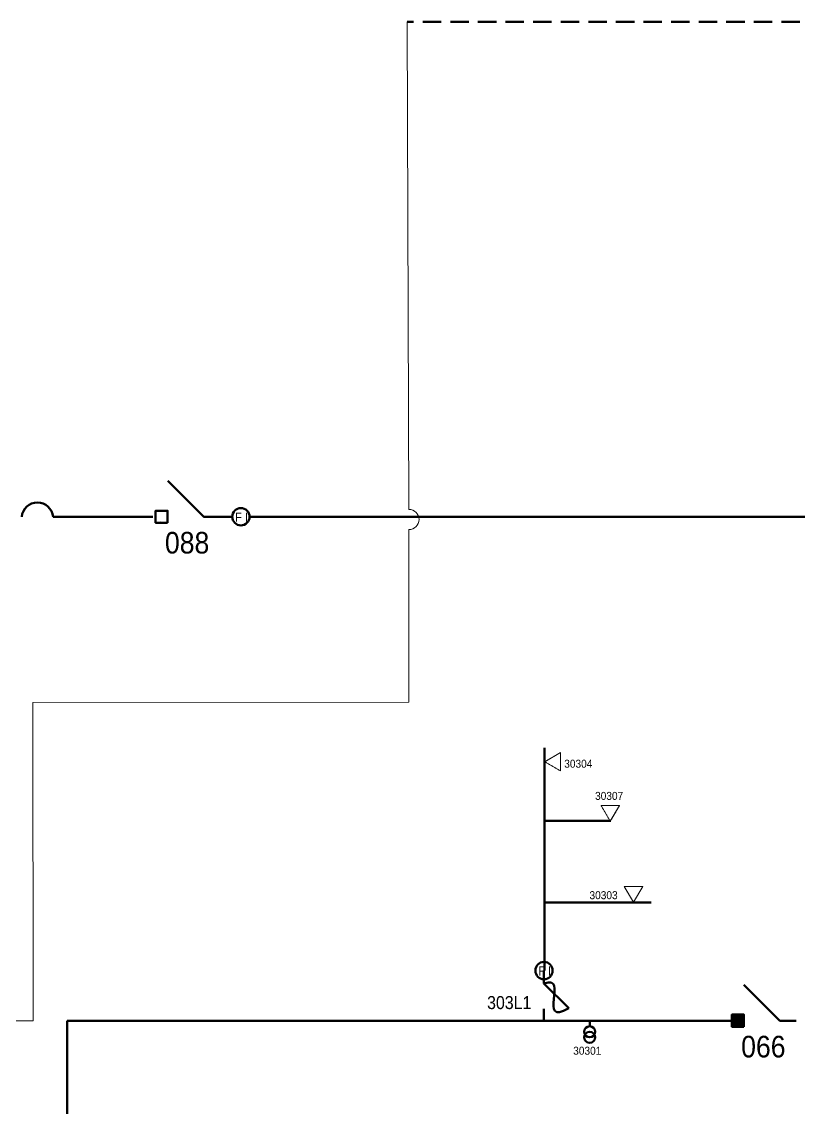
# Model space of a CAD drawing. Header units: metres. Extents: x 65984 to 144644, y -19036 to 23726.
# Drawn here: x 112034 to 112393, y 21496 to 21999 of the extents above; entities that cross this region are included whole.
import ezdxf
from ezdxf.enums import TextEntityAlignment as Align

# ---------------------------------------------------------------- set-up
doc = ezdxf.new("R2010")
doc.units = ezdxf.units.M
doc.header["$MEASUREMENT"] = 0
doc.linetypes.add('DGN Style 3', pattern=[0.013877, 0, -0.013877])
doc.linetypes.add('HIDDEN2', pattern=[2381.25, 1587.5, -793.75])
doc.layers.get('0').update_dxf_attribs({"color": 95, "lineweight": 40})
for name, color, linetype, lineweight in [('ABS', 7, 'Continuous', 40), ('ABS NUMBER', 112, 'Continuous', 30), ('d_fco', 5, 'Continuous', 40), ('d_fco text', 95, 'Continuous', 40), ('d_oh branch', 94, 'Continuous', 40), ('d_tf', 1, 'Continuous', 40), ('d_tf no', 6, 'Continuous', 40), ('d_tf_200', 1, 'Continuous', 40), ('d_ug cable', 95, 'Continuous', 40), ('d_ug main line', 95, 'Continuous', 40), ('EARTH FAULT INDICATOR', 95, 'Continuous', 40), ('FDR  2  19', 172, 'Continuous', 40), ('O H MAIN FEEDER', 4, 'Continuous', 100)]:
    doc.layers.add(name, color=color, linetype=linetype, lineweight=lineweight)
doc.styles.add('Style-Andalus', font='andlso.ttf')
doc.styles.add('Style-Arial', font='arial.ttf')
doc.styles.add('Style-msdefault', font='msdefault.shx')

# ---------------------------------------------------------------- blocks, each defined once
blk = doc.blocks.new('TFU_15')
at = {"layer": 'd_tf_200', "color": 194, "linetype": 'Continuous', "lineweight": 53}
blk.add_line((0, 10), (0, 0), dxfattribs=at)
at = {"layer": 'd_tf_200', "color": 194, "linetype": 'Continuous', "lineweight": 53, "extrusion": (0, 0, -1)}
for centre in [(0, 30), (0, 20)]:
    blk.add_circle(centre, 10, dxfattribs=at)
blk = doc.blocks.new('ABS2_1_1')
at = {"color": 0, "linetype": 'ByBlock', "lineweight": -2, "ltscale": 500}
for q in [(-29900, 43500), (0, 0)]:
    blk.add_line((0, 13600), q, dxfattribs=at)
at = {"color": 0, "linetype": 'ByBlock', "lineweight": -2, "ltscale": 500, "flags": 128}
for points in [[(5000, 43600), (-5000, 43600), (-5000, 53600), (5000, 53600)], [(3791, 49653), (3791, 49653), (3791, 49653)]]:
    blk.add_lwpolyline(points, close=True, dxfattribs=at)
at = {"color": 0, "linetype": 'ByBlock', "lineweight": -2, "ltscale": 500}
for points in [[(5000, 43600), (-5000, 43600), (5000, 53600), (-5000, 53600)], [(3791, 49653), (3791, 49653), (3791, 49653)]]:
    blk.add_solid(points, dxfattribs=at)
blk = doc.blocks.new('*U694')
at = {"layer": 'd_fco', "color": 194, "linetype": 'Continuous', "lineweight": 100}
blk.add_line((-4.6, 4.21), (-10.13, 4.21), dxfattribs=at)
at = {"layer": 'd_fco', "color": 194, "linetype": 'Continuous', "lineweight": 100, "flags": 128}
blk.add_lwpolyline([(13.02, 4.21), (7.07, 4.21), (-4.4, -7.26)], dxfattribs=at)
at = {"layer": 'd_fco', "color": 194, "linetype": 'Continuous', "lineweight": 100}
blk.add_open_spline([(-4.4, -7.26), (-13, 7.69), (11.58, -7.67), (7.07, 4.21)], degree=3, dxfattribs=at)
blk = doc.blocks.new('*U906')
at = {"layer": 'EARTH FAULT INDICATOR', "color": 2, "linetype": 'Continuous', "lineweight": 100}
blk.add_circle((0.02, 0.13), 4, dxfattribs=at)
at = {"layer": 'EARTH FAULT INDICATOR', "color": 2, "lineweight": 140, "style": 'Style-Andalus', "width": 0.9}
blk.add_text('F I', height=4.234, dxfattribs=at).set_placement((-2.61, 2.11), align=Align.TOP_LEFT)
blk = doc.blocks.new('TRA1_626')
at = {"layer": 'd_tf', "color": 194, "linetype": 'Continuous', "lineweight": 0, "ltscale": 0.000426762, "flags": 128}
blk.add_lwpolyline([(10, -17), (0, 0), (-10, -17)], close=True, dxfattribs=at)
blk = doc.blocks.new('TRA1_625')
at = {"layer": 'd_tf', "color": 194, "linetype": 'Continuous', "lineweight": 0, "ltscale": 0.000426762, "xscale": 1.000046566207833, "yscale": 1.000046566207833, "zscale": 1.000046566207833, "rotation": 180}
blk.add_blockref('TRA1_626', (0, 0), dxfattribs=at)
blk = doc.blocks.new('TFU_169')
at = {"layer": 'd_ug cable', "color": 11, "linetype": 'DGN Style 3', "lineweight": 13}
blk.add_line((0, 10), (0, 0), dxfattribs=at)
for centre in [(0, 30), (0, 20)]:
    blk.add_circle(centre, 10, dxfattribs=at)
blk = doc.blocks.new('*U3436')
at = {"layer": 'd_ug cable', "color": 11, "linetype": 'DGN Style 3', "lineweight": 13}
blk.add_line((-4.6, 4.21), (-10.13, 4.21), dxfattribs=at)
at = {"layer": 'd_ug cable', "color": 11, "linetype": 'DGN Style 3', "lineweight": 13, "flags": 128}
blk.add_lwpolyline([(13.02, 4.21), (7.07, 4.21), (-4.4, -7.26)], dxfattribs=at)
at = {"layer": 'd_ug cable', "color": 11, "linetype": 'DGN Style 3', "lineweight": 13}
blk.add_open_spline([(-4.4, -7.26), (-13, 7.69), (11.58, -7.67), (7.07, 4.21)], degree=3, dxfattribs=at)
blk = doc.blocks.new('*U3437')
at = {"layer": 'd_ug cable', "color": 11, "linetype": 'DGN Style 3', "lineweight": 13}
blk.add_circle((0.02, 0.13), 4, dxfattribs=at)
at = {"layer": 'd_ug cable', "color": 11, "linetype": 'DGN Style 3', "lineweight": 13, "style": 'Style-Andalus', "width": 0.9}
blk.add_text('F I', height=4.234, dxfattribs=at).set_placement((-2.61, 2.11), align=Align.TOP_LEFT)
blk = doc.blocks.new('TRA1_1446')
at = {"layer": 'd_ug cable', "color": 11, "linetype": 'DGN Style 3', "lineweight": 13, "flags": 128}
blk.add_lwpolyline([(10, -17), (0, 0), (-10, -17)], close=True, dxfattribs=at)
blk = doc.blocks.new('TRA1_1445')
at = {"layer": 'd_ug cable', "color": 11, "linetype": 'DGN Style 3', "lineweight": 13, "xscale": 1.000046566207833, "yscale": 1.000046566207833, "zscale": 1.000046566207833, "rotation": 180}
blk.add_blockref('TRA1_1446', (0, 0), dxfattribs=at)
blk = doc.blocks.new('TFU_170')
at = {"layer": 'd_ug cable', "color": 214, "linetype": 'DGN Style 3', "lineweight": 13}
blk.add_line((0, 10), (0, 0), dxfattribs=at)
for centre in [(0, 30), (0, 20)]:
    blk.add_circle(centre, 10, dxfattribs=at)
blk = doc.blocks.new('*U3442')
at = {"layer": 'd_ug cable', "color": 214, "linetype": 'DGN Style 3', "lineweight": 13}
blk.add_line((-4.6, 4.21), (-10.13, 4.21), dxfattribs=at)
at = {"layer": 'd_ug cable', "color": 214, "linetype": 'DGN Style 3', "lineweight": 13, "flags": 128}
blk.add_lwpolyline([(13.02, 4.21), (7.07, 4.21), (-4.4, -7.26)], dxfattribs=at)
at = {"layer": 'd_ug cable', "color": 214, "linetype": 'DGN Style 3', "lineweight": 13}
blk.add_open_spline([(-4.4, -7.26), (-13, 7.69), (11.58, -7.67), (7.07, 4.21)], degree=3, dxfattribs=at)
blk = doc.blocks.new('*U3443')
at = {"layer": 'd_ug cable', "color": 214, "linetype": 'DGN Style 3', "lineweight": 13}
blk.add_circle((0.02, 0.13), 4, dxfattribs=at)
at = {"layer": 'd_ug cable', "color": 214, "linetype": 'DGN Style 3', "lineweight": 13, "style": 'Style-Andalus', "width": 0.9}
blk.add_text('F I', height=4.234, dxfattribs=at).set_placement((-2.61, 2.11), align=Align.TOP_LEFT)
blk = doc.blocks.new('TRA1_1448')
at = {"layer": 'd_ug cable', "color": 214, "linetype": 'DGN Style 3', "lineweight": 13, "flags": 128}
blk.add_lwpolyline([(10, -17), (0, 0), (-10, -17)], close=True, dxfattribs=at)
blk = doc.blocks.new('TRA1_1447')
at = {"layer": 'd_ug cable', "color": 214, "linetype": 'DGN Style 3', "lineweight": 13, "xscale": 1.000046566207833, "yscale": 1.000046566207833, "zscale": 1.000046566207833, "rotation": 180}
blk.add_blockref('TRA1_1448', (0, 0), dxfattribs=at)
blk = doc.blocks.new('TFU_171')
at = {"layer": 'd_ug cable', "color": 231, "linetype": 'DGN Style 3', "lineweight": 13}
blk.add_line((0, 10), (0, 0), dxfattribs=at)
for centre in [(0, 30), (0, 20)]:
    blk.add_circle(centre, 10, dxfattribs=at)
blk = doc.blocks.new('*U3447')
at = {"layer": 'd_ug cable', "color": 231, "linetype": 'DGN Style 3', "lineweight": 13}
blk.add_line((-4.6, 4.21), (-10.13, 4.21), dxfattribs=at)
at = {"layer": 'd_ug cable', "color": 231, "linetype": 'DGN Style 3', "lineweight": 13, "flags": 128}
blk.add_lwpolyline([(13.02, 4.21), (7.07, 4.21), (-4.4, -7.26)], dxfattribs=at)
at = {"layer": 'd_ug cable', "color": 231, "linetype": 'DGN Style 3', "lineweight": 13}
blk.add_open_spline([(-4.4, -7.26), (-13, 7.69), (11.58, -7.67), (7.07, 4.21)], degree=3, dxfattribs=at)
blk = doc.blocks.new('*U3448')
at = {"layer": 'd_ug cable', "color": 231, "linetype": 'DGN Style 3', "lineweight": 13}
blk.add_circle((0.02, 0.13), 4, dxfattribs=at)
at = {"layer": 'd_ug cable', "color": 231, "linetype": 'DGN Style 3', "lineweight": 13, "style": 'Style-Andalus', "width": 0.9}
blk.add_text('F I', height=4.234, dxfattribs=at).set_placement((-2.61, 2.11), align=Align.TOP_LEFT)
blk = doc.blocks.new('TRA1_1450')
at = {"layer": 'd_ug cable', "color": 231, "linetype": 'DGN Style 3', "lineweight": 13, "flags": 128}
blk.add_lwpolyline([(10, -17), (0, 0), (-10, -17)], close=True, dxfattribs=at)
blk = doc.blocks.new('TRA1_1449')
at = {"layer": 'd_ug cable', "color": 231, "linetype": 'DGN Style 3', "lineweight": 13, "xscale": 1.000046566207833, "yscale": 1.000046566207833, "zscale": 1.000046566207833, "rotation": 180}
blk.add_blockref('TRA1_1450', (0, 0), dxfattribs=at)

msp = doc.modelspace()

# ---------------------------------------------------------------- linework, layer by layer
at = {"layer": 'ABS', "color": 7, "linetype": 'Continuous', "lineweight": 211, "ltscale": 0.829472, "flags": 128}
msp.add_lwpolyline([(112101.46, 21786.42), (112118.08, 21769.8), (112125.64, 21769.8)], dxfattribs=at)
at = {"layer": 'ABS', "color": 7, "linetype": 'Continuous', "lineweight": 211, "ltscale": 0.246588, "flags": 128}
for points in [[(112101.41, 21767.02), (112101.41, 21772.58), (112095.85, 21772.58), (112095.85, 21767.02)], [(112098.04, 21767.7), (112098.04, 21767.7), (112098.04, 21767.7)]]:
    msp.add_lwpolyline(points, close=True, dxfattribs=at)
at = {"layer": 'd_oh branch', "color": 194, "linetype": 'Continuous', "lineweight": 100}
for p, q in [((112275.62, 21559.96), (112275.62, 21663)), ((112275.62, 21629.2), (112306.31, 21629.2)), ((112275.62, 21591.51), (112324.93, 21591.51))]:
    msp.add_line(p, q, dxfattribs=at)
at = {"layer": 'd_ug cable', "color": 6, "linetype": 'Continuous', "lineweight": 13}
for p, q in [((112212.98, 21773.2), (112212.17, 21998.7)), ((112212.98, 21763.88), (112213, 21684.03)), ((112039.09, 21683.97), (112213, 21684.03)), ((112039.2, 21536.72), (112039.15, 21684)), ((112275.62, 21559.96), (112275.62, 21663)), ((112275.62, 21629.2), (112306.31, 21629.2)), ((112275.62, 21591.51), (112324.93, 21591.51)), ((112039.2, 21536.72), (111997.96, 21536.81)), ((112055, 21340.05), (112055, 21536.81))]:
    msp.add_line(p, q, dxfattribs=at)
at = {"layer": 'd_ug cable', "color": 11, "linetype": 'DGN Style 3', "lineweight": 13}
for p, q in [((112275.62, 21559.96), (112275.62, 21663)), ((112275.62, 21629.2), (112306.31, 21629.2)), ((112275.62, 21591.51), (112324.93, 21591.51))]:
    msp.add_line(p, q, dxfattribs=at)
at = {"layer": 'd_ug cable', "color": 214, "linetype": 'DGN Style 3', "lineweight": 13}
for p, q in [((112275.62, 21559.96), (112275.62, 21663)), ((112275.62, 21559.96), (112275.62, 21663)), ((112275.62, 21629.2), (112306.31, 21629.2)), ((112275.62, 21629.2), (112306.31, 21629.2)), ((112275.62, 21591.51), (112324.93, 21591.51)), ((112275.62, 21591.51), (112324.93, 21591.51))]:
    msp.add_line(p, q, dxfattribs=at)
at = {"layer": 'd_ug cable', "color": 231, "linetype": 'DGN Style 3', "lineweight": 13}
for p, q in [((112275.62, 21559.96), (112275.62, 21663)), ((112275.62, 21559.96), (112275.62, 21663)), ((112275.62, 21559.96), (112275.62, 21663)), ((112275.62, 21559.96), (112275.62, 21663)), ((112275.62, 21629.2), (112306.31, 21629.2)), ((112275.62, 21629.2), (112306.31, 21629.2)), ((112275.62, 21629.2), (112306.31, 21629.2)), ((112275.62, 21629.2), (112306.31, 21629.2)), ((112275.62, 21591.51), (112324.93, 21591.51)), ((112275.62, 21591.51), (112324.93, 21591.51)), ((112275.62, 21591.51), (112324.93, 21591.51)), ((112275.62, 21591.51), (112324.93, 21591.51))]:
    msp.add_line(p, q, dxfattribs=at)
at = {"layer": 'd_ug cable', "color": 6, "linetype": 'DGN Style 3', "lineweight": 13, "flags": 128}
msp.add_lwpolyline([(112362.28, 21536.81), (112055, 21536.81), (112055, 21536.81), (112055, 21536.81), (112055, 21536.81)], dxfattribs=at)
at = {"layer": 'd_ug cable', "color": 6, "linetype": 'Continuous', "lineweight": 13, "flags": 128}
msp.add_lwpolyline([(112362.28, 21536.81), (112055, 21536.81), (112055, 21536.81), (112055, 21536.81), (112055, 21536.81)], dxfattribs=at)
at = {"layer": 'd_ug cable', "color": 6, "linetype": 'Continuous', "lineweight": 13}
msp.add_arc((112212.98, 21768.54), 4.66, 270.0679, 89.9321, dxfattribs=at)
at = {"layer": 'd_ug main line', "color": 140, "linetype": 'HIDDEN2', "lineweight": 140, "ltscale": 0.005358}
msp.add_line((113325.14, 21998.7), (112212.17, 21998.7), dxfattribs=at)
at = {"layer": 'FDR  2  19', "color": 114, "linetype": 'Continuous', "flags": 128}
msp.add_lwpolyline([(112048.42, 21769.8), (112094.52, 21769.8)], dxfattribs=at)
at = {"layer": 'FDR  2  19', "color": 3, "linetype": 'Continuous', "flags": 128}
for points in [[(112120.12, 21769.8), (112131.27, 21769.8)], [(112139.27, 21769.8), (112200.13, 21769.8)]]:
    msp.add_lwpolyline(points, dxfattribs=at)
at = {"layer": 'FDR  2  19', "color": 114, "linetype": 'Continuous'}
msp.add_arc((112041.18, 21769.11), 7.27, 5.4768, 174.5232, dxfattribs=at)
at = {"layer": 'O H MAIN FEEDER', "color": 231, "lineweight": 211, "ltscale": 0.498271}
msp.add_line((112055, 21340.05), (112055, 21536.81), dxfattribs=at)
at = {"layer": 'O H MAIN FEEDER', "color": 114, "lineweight": 211, "ltscale": 0.498271, "flags": 128}
for points in [[(112048.42, 21769.8), (112094.52, 21769.8)], [(112120.12, 21769.8), (112131.27, 21769.8)], [(112139.27, 21769.8), (113019.28, 21769.8)]]:
    msp.add_lwpolyline(points, dxfattribs=at)
at = {"layer": 'O H MAIN FEEDER', "color": 194, "lineweight": 211, "ltscale": 0.498271, "flags": 128}
msp.add_lwpolyline([(112362.28, 21536.81), (112055, 21536.81), (112055, 21536.81), (112055, 21536.81), (112055, 21536.81)], dxfattribs=at)
at = {"layer": 'O H MAIN FEEDER', "color": 114, "lineweight": 211, "ltscale": 0.498271}
msp.add_arc((112041.18, 21769.11), 7.27, 5.4768, 174.5232, dxfattribs=at)

# ---------------------------------------------------------------- block references
at = {"layer": 'ABS', "color": 7, "linetype": 'Continuous', "lineweight": 211, "ltscale": 0.829472, "xscale": 0.000555747191877611, "yscale": -0.0005557471918776113, "zscale": 0.0003680335276451397, "rotation": 270.0000000000002}
msp.add_blockref('ABS2_1_1', (112392.07, 21536.81), dxfattribs=at)
at = {"layer": 'd_fco', "color": 194, "linetype": 'Continuous', "lineweight": 100, "rotation": 89.99999999955912}
msp.add_blockref('*U694', (112279.63, 21546.94), dxfattribs=at)
at = {"layer": 'd_tf', "color": 194, "linetype": 'Continuous', "lineweight": 0, "ltscale": 0.000426762, "xscale": 0.4267622666565712, "yscale": 0.4267622666565712, "zscale": 0.4267622666565712, "rotation": 270}
msp.add_blockref('TRA1_625', (112275.81, 21656.54), dxfattribs=at)
at = {"layer": 'd_tf', "color": 194, "linetype": 'Continuous', "lineweight": 0, "ltscale": 0.000426762, "xscale": 0.4267622666565712, "yscale": 0.4267622666565712, "zscale": 0.4267622666565712}
for p in [(112306.09, 21629), (112316.8, 21591.53)]:
    msp.add_blockref('TRA1_625', p, dxfattribs=at)
at = {"layer": 'd_tf_200', "color": 194, "linetype": 'Continuous', "lineweight": 53, "xscale": 0.2560573599939425, "yscale": 0.2560573599939425, "zscale": 0.2560573599939425, "rotation": 179.9999999999999}
msp.add_blockref('TFU_15', (112296.55, 21536.79), dxfattribs=at)
at = {"layer": 'd_ug cable', "color": 11, "linetype": 'DGN Style 3', "lineweight": 13}
for name, p, xscale, yscale, zscale, rotation in [('TRA1_1445', (112275.81, 21656.54), 0.4267622666565712, 0.4267622666565712, 0.4267622666565712, 270), ('TFU_169', (112296.55, 21536.79), 0.2560573599939425, 0.2560573599939425, 0.2560573599939425, 179.9999999999999)]:
    msp.add_blockref(name, p, dxfattribs=dict(at, xscale=xscale, yscale=yscale, zscale=zscale, rotation=rotation))
at = {"layer": 'd_ug cable', "color": 214, "linetype": 'DGN Style 3', "lineweight": 13}
for name, p, xscale, yscale, zscale, rotation in [('TRA1_1447', (112275.81, 21656.54), 0.4267622666565712, 0.4267622666565712, 0.4267622666565712, 270), ('TRA1_1447', (112275.81, 21656.54), 0.4267622666565712, 0.4267622666565712, 0.4267622666565712, 270), ('TFU_170', (112296.55, 21536.79), 0.2560573599939425, 0.2560573599939425, 0.2560573599939425, 179.9999999999999), ('TFU_170', (112296.55, 21536.79), 0.2560573599939425, 0.2560573599939425, 0.2560573599939425, 179.9999999999999)]:
    msp.add_blockref(name, p, dxfattribs=dict(at, xscale=xscale, yscale=yscale, zscale=zscale, rotation=rotation))
at = {"layer": 'd_ug cable', "color": 231, "linetype": 'DGN Style 3', "lineweight": 13}
for name, p, xscale, yscale, zscale, rotation in [('TRA1_1449', (112275.81, 21656.54), 0.4267622666565712, 0.4267622666565712, 0.4267622666565712, 270), ('TRA1_1449', (112275.81, 21656.54), 0.4267622666565712, 0.4267622666565712, 0.4267622666565712, 270), ('TRA1_1449', (112275.81, 21656.54), 0.4267622666565712, 0.4267622666565712, 0.4267622666565712, 270), ('TRA1_1449', (112275.81, 21656.54), 0.4267622666565712, 0.4267622666565712, 0.4267622666565712, 270), ('TFU_171', (112296.55, 21536.79), 0.2560573599939425, 0.2560573599939425, 0.2560573599939425, 179.9999999999999), ('TFU_171', (112296.55, 21536.79), 0.2560573599939425, 0.2560573599939425, 0.2560573599939425, 179.9999999999999), ('TFU_171', (112296.55, 21536.79), 0.2560573599939425, 0.2560573599939425, 0.2560573599939425, 179.9999999999999), ('TFU_171', (112296.55, 21536.79), 0.2560573599939425, 0.2560573599939425, 0.2560573599939425, 179.9999999999999)]:
    msp.add_blockref(name, p, dxfattribs=dict(at, xscale=xscale, yscale=yscale, zscale=zscale, rotation=rotation))
at = {"layer": 'd_ug cable', "color": 11, "linetype": 'DGN Style 3', "lineweight": 13, "xscale": 0.4267622666565712, "yscale": 0.4267622666565712, "zscale": 0.4267622666565712}
for p in [(112306.09, 21629), (112316.8, 21591.53)]:
    msp.add_blockref('TRA1_1445', p, dxfattribs=at)
at = {"layer": 'd_ug cable', "color": 214, "linetype": 'DGN Style 3', "lineweight": 13, "xscale": 0.4267622666565712, "yscale": 0.4267622666565712, "zscale": 0.4267622666565712}
for p in [(112306.09, 21629), (112306.09, 21629), (112316.8, 21591.53), (112316.8, 21591.53)]:
    msp.add_blockref('TRA1_1447', p, dxfattribs=at)
at = {"layer": 'd_ug cable', "color": 231, "linetype": 'DGN Style 3', "lineweight": 13, "xscale": 0.4267622666565712, "yscale": 0.4267622666565712, "zscale": 0.4267622666565712}
for p in [(112306.09, 21629), (112306.09, 21629), (112306.09, 21629), (112306.09, 21629), (112316.8, 21591.53), (112316.8, 21591.53), (112316.8, 21591.53), (112316.8, 21591.53)]:
    msp.add_blockref('TRA1_1449', p, dxfattribs=at)
at = {"layer": 'd_ug cable', "color": 11, "linetype": 'DGN Style 3', "lineweight": 13}
msp.add_blockref('*U3437', (112275.4, 21559.82), dxfattribs=at)
at = {"layer": 'd_ug cable', "color": 214, "linetype": 'DGN Style 3', "lineweight": 13}
msp.add_blockref('*U3443', (112275.4, 21559.82), dxfattribs=at)
msp.add_blockref('*U3443', (112275.4, 21559.82), dxfattribs=at)
at = {"layer": 'd_ug cable', "color": 231, "linetype": 'DGN Style 3', "lineweight": 13}
msp.add_blockref('*U3448', (112275.4, 21559.82), dxfattribs=at)
msp.add_blockref('*U3448', (112275.4, 21559.82), dxfattribs=at)
msp.add_blockref('*U3448', (112275.4, 21559.82), dxfattribs=at)
msp.add_blockref('*U3448', (112275.4, 21559.82), dxfattribs=at)
at = {"layer": 'd_ug cable', "color": 11, "linetype": 'DGN Style 3', "lineweight": 13, "rotation": 89.99999999955912}
msp.add_blockref('*U3436', (112279.63, 21546.94), dxfattribs=at)
at = {"layer": 'd_ug cable', "color": 214, "linetype": 'DGN Style 3', "lineweight": 13, "rotation": 89.99999999955912}
msp.add_blockref('*U3442', (112279.63, 21546.94), dxfattribs=at)
msp.add_blockref('*U3442', (112279.63, 21546.94), dxfattribs=at)
at = {"layer": 'd_ug cable', "color": 231, "linetype": 'DGN Style 3', "lineweight": 13, "rotation": 89.99999999955912}
msp.add_blockref('*U3447', (112279.63, 21546.94), dxfattribs=at)
msp.add_blockref('*U3447', (112279.63, 21546.94), dxfattribs=at)
msp.add_blockref('*U3447', (112279.63, 21546.94), dxfattribs=at)
msp.add_blockref('*U3447', (112279.63, 21546.94), dxfattribs=at)
at = {"layer": 'EARTH FAULT INDICATOR', "color": 2, "linetype": 'Continuous', "lineweight": 100}
for p in [(112135.25, 21769.67), (112275.4, 21559.82)]:
    msp.add_blockref('*U906', p, dxfattribs=at)

# ---------------------------------------------------------------- texts
at = {"layer": 'ABS NUMBER', "color": 7, "lineweight": 140, "style": 'Style-Arial', "width": 0.88}
for s, p in [('088', (112100.16, 21762.81)), ('066', (112366.59, 21529.81))]:
    msp.add_text(s, height=10, dxfattribs=at).set_placement(p, align=Align.TOP_LEFT)
at = {"layer": 'd_fco text', "color": 194, "linetype": 'Continuous', "lineweight": 80, "style": 'Style-msdefault', "width": 0.916667}
msp.add_text('303L1', height=6, dxfattribs=at).set_placement((112249.12, 21548.17), align=Align.TOP_LEFT)
at = {"layer": 'd_tf no', "color": 194, "linetype": 'Continuous', "lineweight": 40, "style": 'Style-msdefault', "width": 0.945946}
for s, p in [('30304', (112284.78, 21657.47)), ('30307', (112299.04, 21642.59)), ('30303', (112296.46, 21596.68)), ('30301', (112288.93, 21524.76))]:
    msp.add_text(s, height=3.7, dxfattribs=at).set_placement(p, align=Align.TOP_LEFT)
at = {"layer": 'd_ug cable', "color": 11, "linetype": 'DGN Style 3', "lineweight": 13, "style": 'Style-msdefault'}
for s, height, width, p in [('30304', 3.7, 0.945946, (112284.78, 21657.47)), ('30307', 3.7, 0.945946, (112299.04, 21642.59)), ('30303', 3.7, 0.945946, (112296.46, 21596.68)), ('303L1', 6, 0.916667, (112249.12, 21548.17)), ('30301', 3.7, 0.945946, (112288.93, 21524.76))]:
    msp.add_text(s, height=height, dxfattribs=dict(at, width=width)).set_placement(p, align=Align.TOP_LEFT)
at = {"layer": 'd_ug cable', "color": 214, "linetype": 'DGN Style 3', "lineweight": 13, "style": 'Style-msdefault'}
for s, height, width, p in [('30304', 3.7, 0.945946, (112284.78, 21657.47)), ('30304', 3.7, 0.945946, (112284.78, 21657.47)), ('30307', 3.7, 0.945946, (112299.04, 21642.59)), ('30307', 3.7, 0.945946, (112299.04, 21642.59)), ('30303', 3.7, 0.945946, (112296.46, 21596.68)), ('30303', 3.7, 0.945946, (112296.46, 21596.68)), ('303L1', 6, 0.916667, (112249.12, 21548.17)), ('303L1', 6, 0.916667, (112249.12, 21548.17)), ('30301', 3.7, 0.945946, (112288.93, 21524.76)), ('30301', 3.7, 0.945946, (112288.93, 21524.76))]:
    msp.add_text(s, height=height, dxfattribs=dict(at, width=width)).set_placement(p, align=Align.TOP_LEFT)
at = {"layer": 'd_ug cable', "color": 231, "linetype": 'DGN Style 3', "lineweight": 13, "style": 'Style-msdefault'}
for s, height, width, p in [('30304', 3.7, 0.945946, (112284.78, 21657.47)), ('30304', 3.7, 0.945946, (112284.78, 21657.47)), ('30304', 3.7, 0.945946, (112284.78, 21657.47)), ('30304', 3.7, 0.945946, (112284.78, 21657.47)), ('30307', 3.7, 0.945946, (112299.04, 21642.59)), ('30307', 3.7, 0.945946, (112299.04, 21642.59)), ('30307', 3.7, 0.945946, (112299.04, 21642.59)), ('30307', 3.7, 0.945946, (112299.04, 21642.59)), ('30303', 3.7, 0.945946, (112296.46, 21596.68)), ('30303', 3.7, 0.945946, (112296.46, 21596.68)), ('30303', 3.7, 0.945946, (112296.46, 21596.68)), ('30303', 3.7, 0.945946, (112296.46, 21596.68)), ('303L1', 6, 0.916667, (112249.12, 21548.17)), ('303L1', 6, 0.916667, (112249.12, 21548.17)), ('303L1', 6, 0.916667, (112249.12, 21548.17)), ('303L1', 6, 0.916667, (112249.12, 21548.17)), ('30301', 3.7, 0.945946, (112288.93, 21524.76)), ('30301', 3.7, 0.945946, (112288.93, 21524.76)), ('30301', 3.7, 0.945946, (112288.93, 21524.76)), ('30301', 3.7, 0.945946, (112288.93, 21524.76))]:
    msp.add_text(s, height=height, dxfattribs=dict(at, width=width)).set_placement(p, align=Align.TOP_LEFT)

doc.saveas('drawing.dxf')
